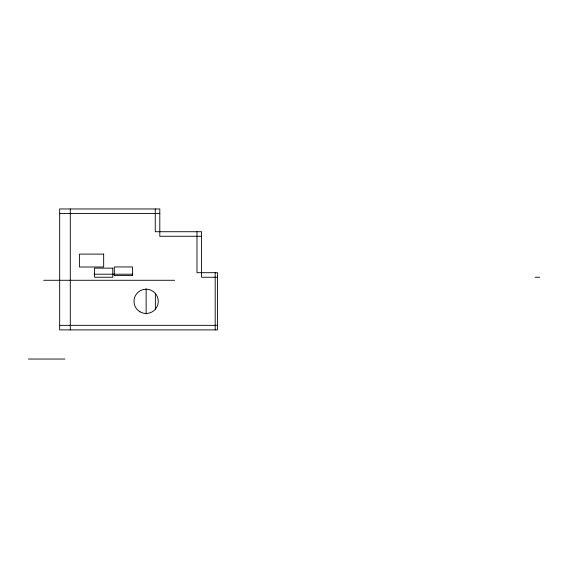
<?xml version="1.0" encoding="UTF-8"?>
<svg xmlns="http://www.w3.org/2000/svg" width="568" height="568" viewBox="0 0 568 568"><rect width="100%" height="100%" fill="white"/><g stroke="black" fill="none" stroke-linecap="round" stroke-linejoin="round"><path stroke-width="0.85" d="M59.661 213.518L159.807 213.518M201.541 236.274L159.807 236.274L159.807 208.96L59.661 208.96L59.661 329.894L217.473 329.894L217.473 272.69L196.982 272.69L196.982 231.723M94.075 274.209L132.82 274.209M114.289 275.523L132.5 275.523M217.473 277.248L201.541 277.248L201.541 231.723L155.256 231.723L155.256 208.96M535.049 277.248L539.6 277.248M43.658 280.28L174.66 280.28M59.661 325.343L217.473 325.343M28.4 359.04L64.887 359.04M215.194 272.69L215.194 329.894M155.362 293.699L155.362 309.333M146.132 288.743L146.132 313.941M132.5 275.728L132.5 266.946L114.289 266.946L114.289 275.728M70.283 208.96L70.283 329.894M103.667 254.102L79.392 254.102L79.392 267.003L103.667 267.003L103.667 254.102M112.769 268.139L94.565 268.139L94.565 277.248L112.769 277.248L112.769 268.139M140.062 311.853A12.141 12.141 0 0 0 158.273 301.345A12.141 12.141 0 0 0 140.062 290.83A12.141 12.141 0 0 0 140.062 311.853"/></g></svg>
